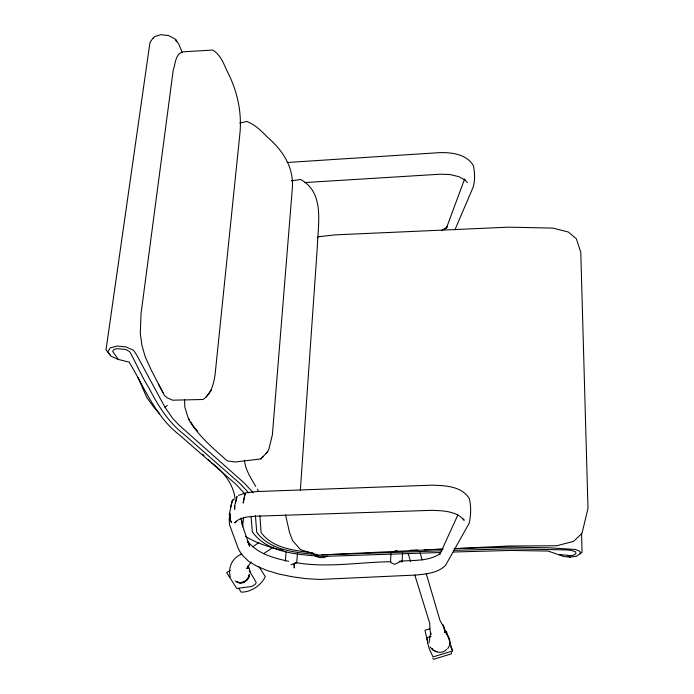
<?xml version="1.0" encoding="UTF-8"?>
<svg xmlns="http://www.w3.org/2000/svg" width="694" height="694" viewBox="0 0 694 694"><rect width="100%" height="100%" fill="white"/><g stroke="black" fill="none" stroke-linecap="round" stroke-linejoin="round"><path stroke-width="1.04" d="M234.685 505.891L234.685 509.301L234.719 505.926L237.027 496.496L235.37 503.046M241.772 520.396L242.553 526.703L242.596 524.308M402.121 562.235L402.494 552.997M390.93 553.552L390.566 561.758L391.338 562.817L394.478 564.361L401.462 561.194M300.32 490.528L317.279 247.654C317.817 224.726 325.269 193.053 300.702 179.52L291.263 180.813M297.448 553.76L296.702 562.903L291.02 564.777M285.347 561.021L286.128 551.869M430.636 632.963L428.944 642.991M242.553 526.703L243.603 517.351M229.194 514.627L232.386 500.374L234.086 499.125L232.395 500.4L230.582 507.054M248.756 576.419L249.12 574.684M249.389 575.222L248.834 577.807L246.838 580.375L243.984 582.5L240.35 583.298L235.101 581.017M158.501 384.216L164.521 395.571L167.315 397.853L172.52 400.186L203.038 399.484C211.323 393.984 213.57 384.172 215.045 374.977L240.089 131.765C241.79 110.372 236.68 89.205 226.721 70.32C223.442 62.833 220.067 54.444 212.711 50.046L183.546 51.79C175.07 53.429 175.66 63.614 173.248 69.955L141.055 313.558L140.283 333.285L141.906 345.248L145.254 356.924L151.301 370.188L163.107 392.882M464.598 179.026L446.277 228.508L447.049 226.799M454.908 229.87L473.091 187.328C475.234 180.345 474.765 172.962 473.499 165.866C467.027 154.372 452.228 152.376 440.265 152.602L287.021 162.5M439.927 554.246L457.866 514.957M188.386 418.942C197.885 435.676 213.049 448.177 227.198 460.851L235.075 462.013L260.883 458.925L267.771 451.508L268.899 449.053L272.395 434.704L292.217 189.731C294.438 167.722 283.013 150.503 267.025 136.761C261.083 130.602 254.976 124.634 246.864 121.459L239.742 123.012M153.391 38.404L154.276 36.756L160.548 34.7L168.486 35.524L174.983 38.907L176.519 41.675M447.673 648.682C451.195 644.266 450.501 637.578 446.19 633.952M251.063 562.01L246.838 568.638L247.923 566.425L248.07 568.369L247.801 566.668M152.923 38.118L149.939 42.646L106.009 349.88L110.008 354.851M206.127 396.968L211.531 389.846M260.883 458.925L263.252 456.374M265.889 453.52L267.771 451.508M453.329 552.016L510.827 550.437L548.095 551.062L563.858 556.51L570.39 557.091L576.679 556.137L582.032 552.294L581.563 533.868M444.255 229.332L447.63 226.27M462.551 518.522L464.199 520.266C456.496 510.975 443.006 510.749 431.876 510.324L254.715 516.241L245.659 517.212L238.762 519.528L234.772 522.756L236.567 521.203M253.163 492.61L244.349 483.137L178.844 424.919L172.676 418.361L165.016 407.317L167.28 405.365M234.772 522.756L236.585 521.229M446.606 649.437C443.319 653.306 437.645 653.019 433.62 650.512L432.284 648.422M440.638 553.318C428.719 561.698 413.025 560.015 399.276 561.264M252.694 546.863L258.905 542.517M263.694 553.604L273.627 546.993M230.217 570.312L226.652 572.602L236.775 588.46L250.803 586.586L253.301 585.719L255.574 583.923L256.199 582.44L249.224 570.477M317.236 237.721L318.91 236.689L335.141 234.867L508.529 227.172L552.728 228.092L568.256 231.987L576.35 238.762L580.774 252.269L587.991 508.416L582.006 533.322L573.565 541.363L556.744 545.762L508.286 546.031L455.299 548.546M441.479 230.547L445.444 228.257M242.085 553.968C232.742 557.091 227.537 567.527 230.33 576.888M327.23 556.258C323.43 558.54 318.312 558.037 314.738 555.538M238.502 495.403L246.17 492.775L256.164 491.586L432.05 485.158C445.054 485.574 461.718 486.095 469.3 498.587C471.304 506.689 470.914 515.052 469.205 523.163L445.522 565.428C437.714 573.105 425.96 574.12 415.602 575.057L319.908 579.447L305.846 578.623L292.408 576.792L278.945 574.077L267.06 570.503L256.823 566.2L248.634 561.307L241.486 554.324L238.311 548.659L229.436 524.543L229.211 517.871M444.429 632.277L446.476 631.661L452.601 650.955L433.013 656.932L429.23 648.664L427.556 642.774L427.01 637.578L431.113 636.329M430.046 628.721L424.962 630.221L427.079 639.894M304.64 182.574L440.256 174.203L449.912 174.532L458.691 176.614L465.301 180.145M390.696 561.715C358.859 562.157 326.657 568.204 294.985 562.478M443.405 549.11L317.982 555.079L300.676 549.717L292.582 540.635L289.493 532.359L285.555 514.913M442.434 549.136L424.173 549.787M454.145 548.694L510.081 547.15L548.486 547.774L575.621 549.492L579.95 551.444L580.34 553.977M442.043 550.802L321.955 554.862M453.737 550.359L510.454 548.798L566.92 549.926L571.683 550.472L575.664 551.86L575.925 553.578L573.695 555.157L571.318 555.651L559.52 554.593L561.455 554.983M440.586 552.502L322.12 556.441C298.229 554.445 267.676 553.283 252.373 531.942L251.011 516.31M395.077 550.776L397.228 550.706M410.163 550.264L417.71 550.004M317.123 554.653C296.286 552.519 270.009 550.793 256.737 532.203L255.409 515.486M312.899 552.849C294.846 550.559 272.569 548.486 261.1 532.463L259.894 515.711M288.765 561.281C273.601 558.236 257.214 553.595 247.272 540.886C255.566 559.85 240.254 523.519 241.2 517.845M283.135 550.377C270.027 547.488 256.884 543.376 245.398 536.315M567.397 556.354L570.39 557.091M165.016 407.317L136.518 354.712L133.534 350.288L126.161 346.957L117.225 346.046L110.225 347.902L107.856 351.789L110.962 356.196L118.301 359.44L129.179 362.138C144.404 387.339 155.387 416.478 179.451 434.938L235.847 484.169L245.051 494.041M237.036 581.841L240.072 582.778L243.707 581.971L246.57 579.854L248.565 577.278A8.901 8.285 -33.4 0 1 236.88 582.11M202.483 454.11L204.045 455.576M207.948 459.246L210.291 461.449M211.852 462.915C223.563 471.712 233.141 483.718 235.058 498.518M197.755 431.217L194.155 427.348L190.781 421.961M464.685 179.677L467.34 182.609M159.62 413.737L153.955 407.387L146.772 397.419L137.95 377.484M430.124 646.903L432.735 650.078M248.816 492.966L240.089 483.657L183.91 434.297C168.46 422.316 158.015 405.634 149.245 388.449C141.784 376.66 136.371 363.743 129.752 351.693L125.9 349.507L117.824 348.683L114.189 349.256L112.628 351.346L118.301 359.44M432.83 658.328L433.55 659.3L451.499 653.817L451.421 652.481M258.819 566.469L265.308 576.697C261.074 585.415 250.933 592.346 241.165 592.121L238.849 588.529M189.662 420.165L187.979 417.467L184.778 406.936L184.595 399.51M175.946 39.601L178.931 44.433L182.288 52.744M255.774 486.485C251.037 478.209 245.294 469.89 244.435 460.165M257.335 489.149L258.385 490.927M247.923 565.766L249.519 568.95L250.126 572.724M450.571 646.426L452.601 650.955M443.266 624.817L445.782 632.147M445.366 632.928L443.327 626.543L439.927 620.271L426.185 573.496M408.089 553.344L410.64 561.602M414.795 575.005L429.786 623.49L429.898 629.432L430.844 634.533L430.757 632.911M420.078 552.702L422.212 559.98M446.476 631.661L446.65 634.333M436.925 651.683A9.048 8.944 5.2 0 1 434.513 650.547M249.224 574.858A8.901 8.285 -33.4 0 1 248.816 576.514M294.343 565.41L294.23 568.004L294.282 563.537L294.343 565.41M243.689 500.174L243.186 503.072L245.095 493.738L243.689 500.174M231.579 522.252L230.087 520.118L229.888 513.274L230.078 520.092L231.579 522.252"/></g></svg>
